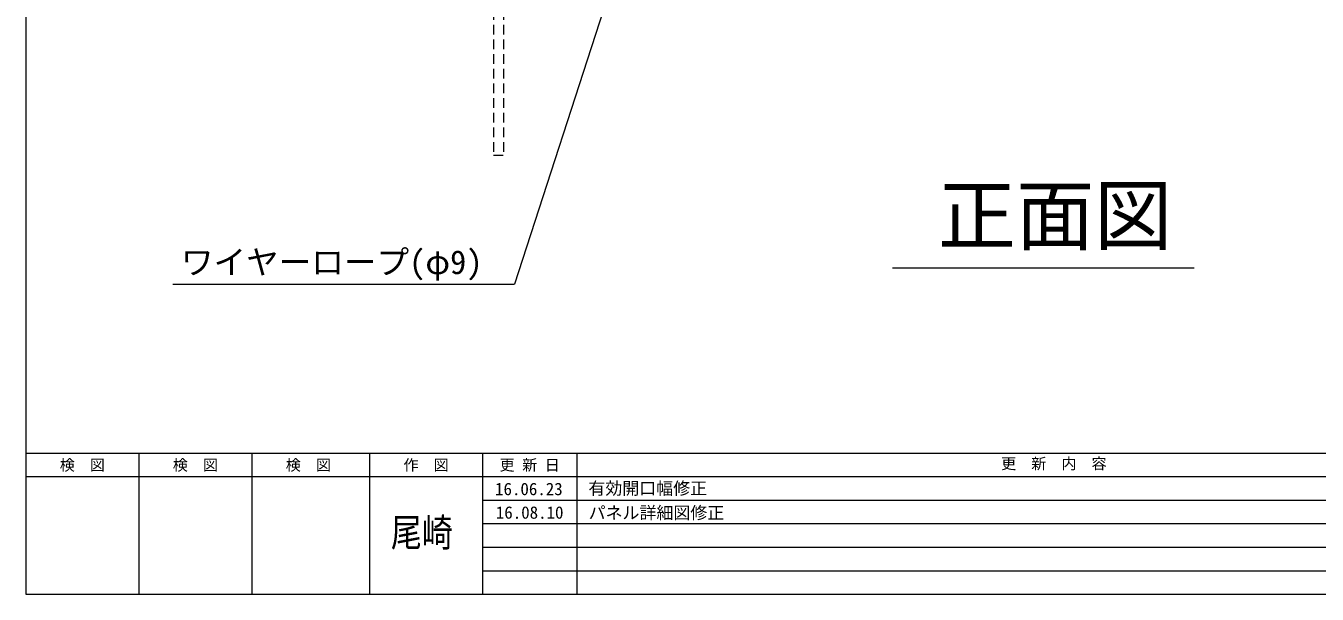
# Model space of a CAD drawing. Units: millimetres, scale not verified. Extents: x -9305 to 9305, y -6415 to 6415.
# Drawn here: x -9305 to -2965, y -6415 to -3622 of the extents above; entities that cross this region are included whole.
import ezdxf
from ezdxf.enums import TextEntityAlignment as Align

# ---------------------------------------------------------------- set-up
doc = ezdxf.new("R2010")
doc.units = ezdxf.units.MM
doc.header["$LTSCALE"] = 40
doc.linetypes.add('DASHED1', pattern=[1.8, 1.2, -0.6])
for name, color, linetype, lineweight in [('0-0_0', 7, 'Continuous', 9), ('0-5_CLG-54', 7, 'Continuous', 9), ('0-9_TEXT', 7, 'Continuous', 9), ('0-C_図面枠', 7, 'Continuous', 9)]:
    doc.layers.add(name, color=color, linetype=linetype, lineweight=lineweight)
doc.styles.add('ＭＳ ゴシック', font='')
doc.styles.get('ＭＳ ゴシック').set_extended_font_data('MS Gothic')

msp = doc.modelspace()

# ---------------------------------------------------------------- linework, layer by layer
at = {"layer": '0-0_0'}
msp.add_line((-9304.61, 6414.98), (-9304.61, -6414.98), dxfattribs=at)
at = {"layer": '0-5_CLG-54', "linetype": 'DASHED1'}
for p, q in [((-7008.66, -3257.28), (-7008.66, -4257.28)), ((-6960.06, -3257.28), (-6960.06, -4257.28)), ((-7008.66, -4257.28), (-6960.06, -4257.28))]:
    msp.add_line(p, q, dxfattribs=at)
at = {"layer": '0-9_TEXT'}
for p, q in [((-6362.53, -3215.89), (-6905.34, -4891.94)), ((-5050.2, -4811.64), (-3569.35, -4811.64)), ((-8583.08, -4891.94), (-6905.34, -4891.94))]:
    msp.add_line(p, q, dxfattribs=at)
at = {"layer": '0-C_図面枠'}
for p, q in [((-9304.61, -5721.47), (9304.61, -5721.47)), ((-8749.8, -5721.47), (-8749.8, -6414.98)), ((-8194.99, -5721.47), (-8194.99, -6414.98)), ((-7617.06, -5721.47), (-7617.06, -6414.98)), ((-7062.26, -5721.47), (-7062.26, -6414.98)), ((-6599.91, -5721.47), (-6599.91, -6414.98)), ((-9304.61, -5837.05), (-1930.27, -5837.05)), ((-7062.26, -5952.64), (-1930.27, -5952.64)), ((-7062.26, -6068.22), (-1930.27, -6068.22)), ((-7062.26, -6183.81), (-1930.27, -6183.81)), ((-7062.26, -6299.39), (-1930.27, -6299.39))]:
    msp.add_line(p, q, dxfattribs=at)
msp.add_lwpolyline([(-9304.61, -6414.98), (9304.61, -6414.98), (9304.61, 6414.98), (-9304.61, 6414.98)], dxfattribs=at)

# ---------------------------------------------------------------- texts
at = {"layer": '0-9_TEXT', "style": 'ＭＳ ゴシック'}
for s, height, p in [('正面図', 281.5, (-4827.81, -4778.9)), ('ワイヤーロープ(φ9)', 117.3, (-8543.03, -4877.22))]:
    msp.add_text(s, height=height, dxfattribs=at).set_placement(p, align=Align.BOTTOM_LEFT)
at = {"layer": '0-C_図面枠', "style": 'ＭＳ ゴシック'}
for s, height, p in [('検\u3000図', 54.23, (-9138.16, -5823.64)), ('検\u3000図', 54.23, (-8583.36, -5823.64)), ('検\u3000図', 54.23, (-8028.55, -5823.64)), ('作\u3000図', 54.23, (-7450.62, -5823.64)), ('更 新 日', 54.23, (-6979.03, -5823.64)), ('更\u3000新\u3000内\u3000容', 54.23, (-4516.95, -5816.54)), ('16.06.23', 61, (-7001.12, -5946.75)), ('有効開口幅修正', 61, (-6542.83, -5943.58)), ('16.08.10', 61, (-6997.22, -6062.32)), ('パネル詳細図修正', 61, (-6541.65, -6063.54))]:
    msp.add_text(s, height=height, dxfattribs=at).set_placement(p, align=Align.BOTTOM_LEFT)
at = {"layer": '0-C_図面枠', "style": 'ＭＳ ゴシック', "width": 0.8}
msp.add_text('尾崎', height=139.4, dxfattribs=at).set_placement((-7512.51, -6223.1), align=Align.BOTTOM_LEFT)

doc.saveas('drawing.dxf')
